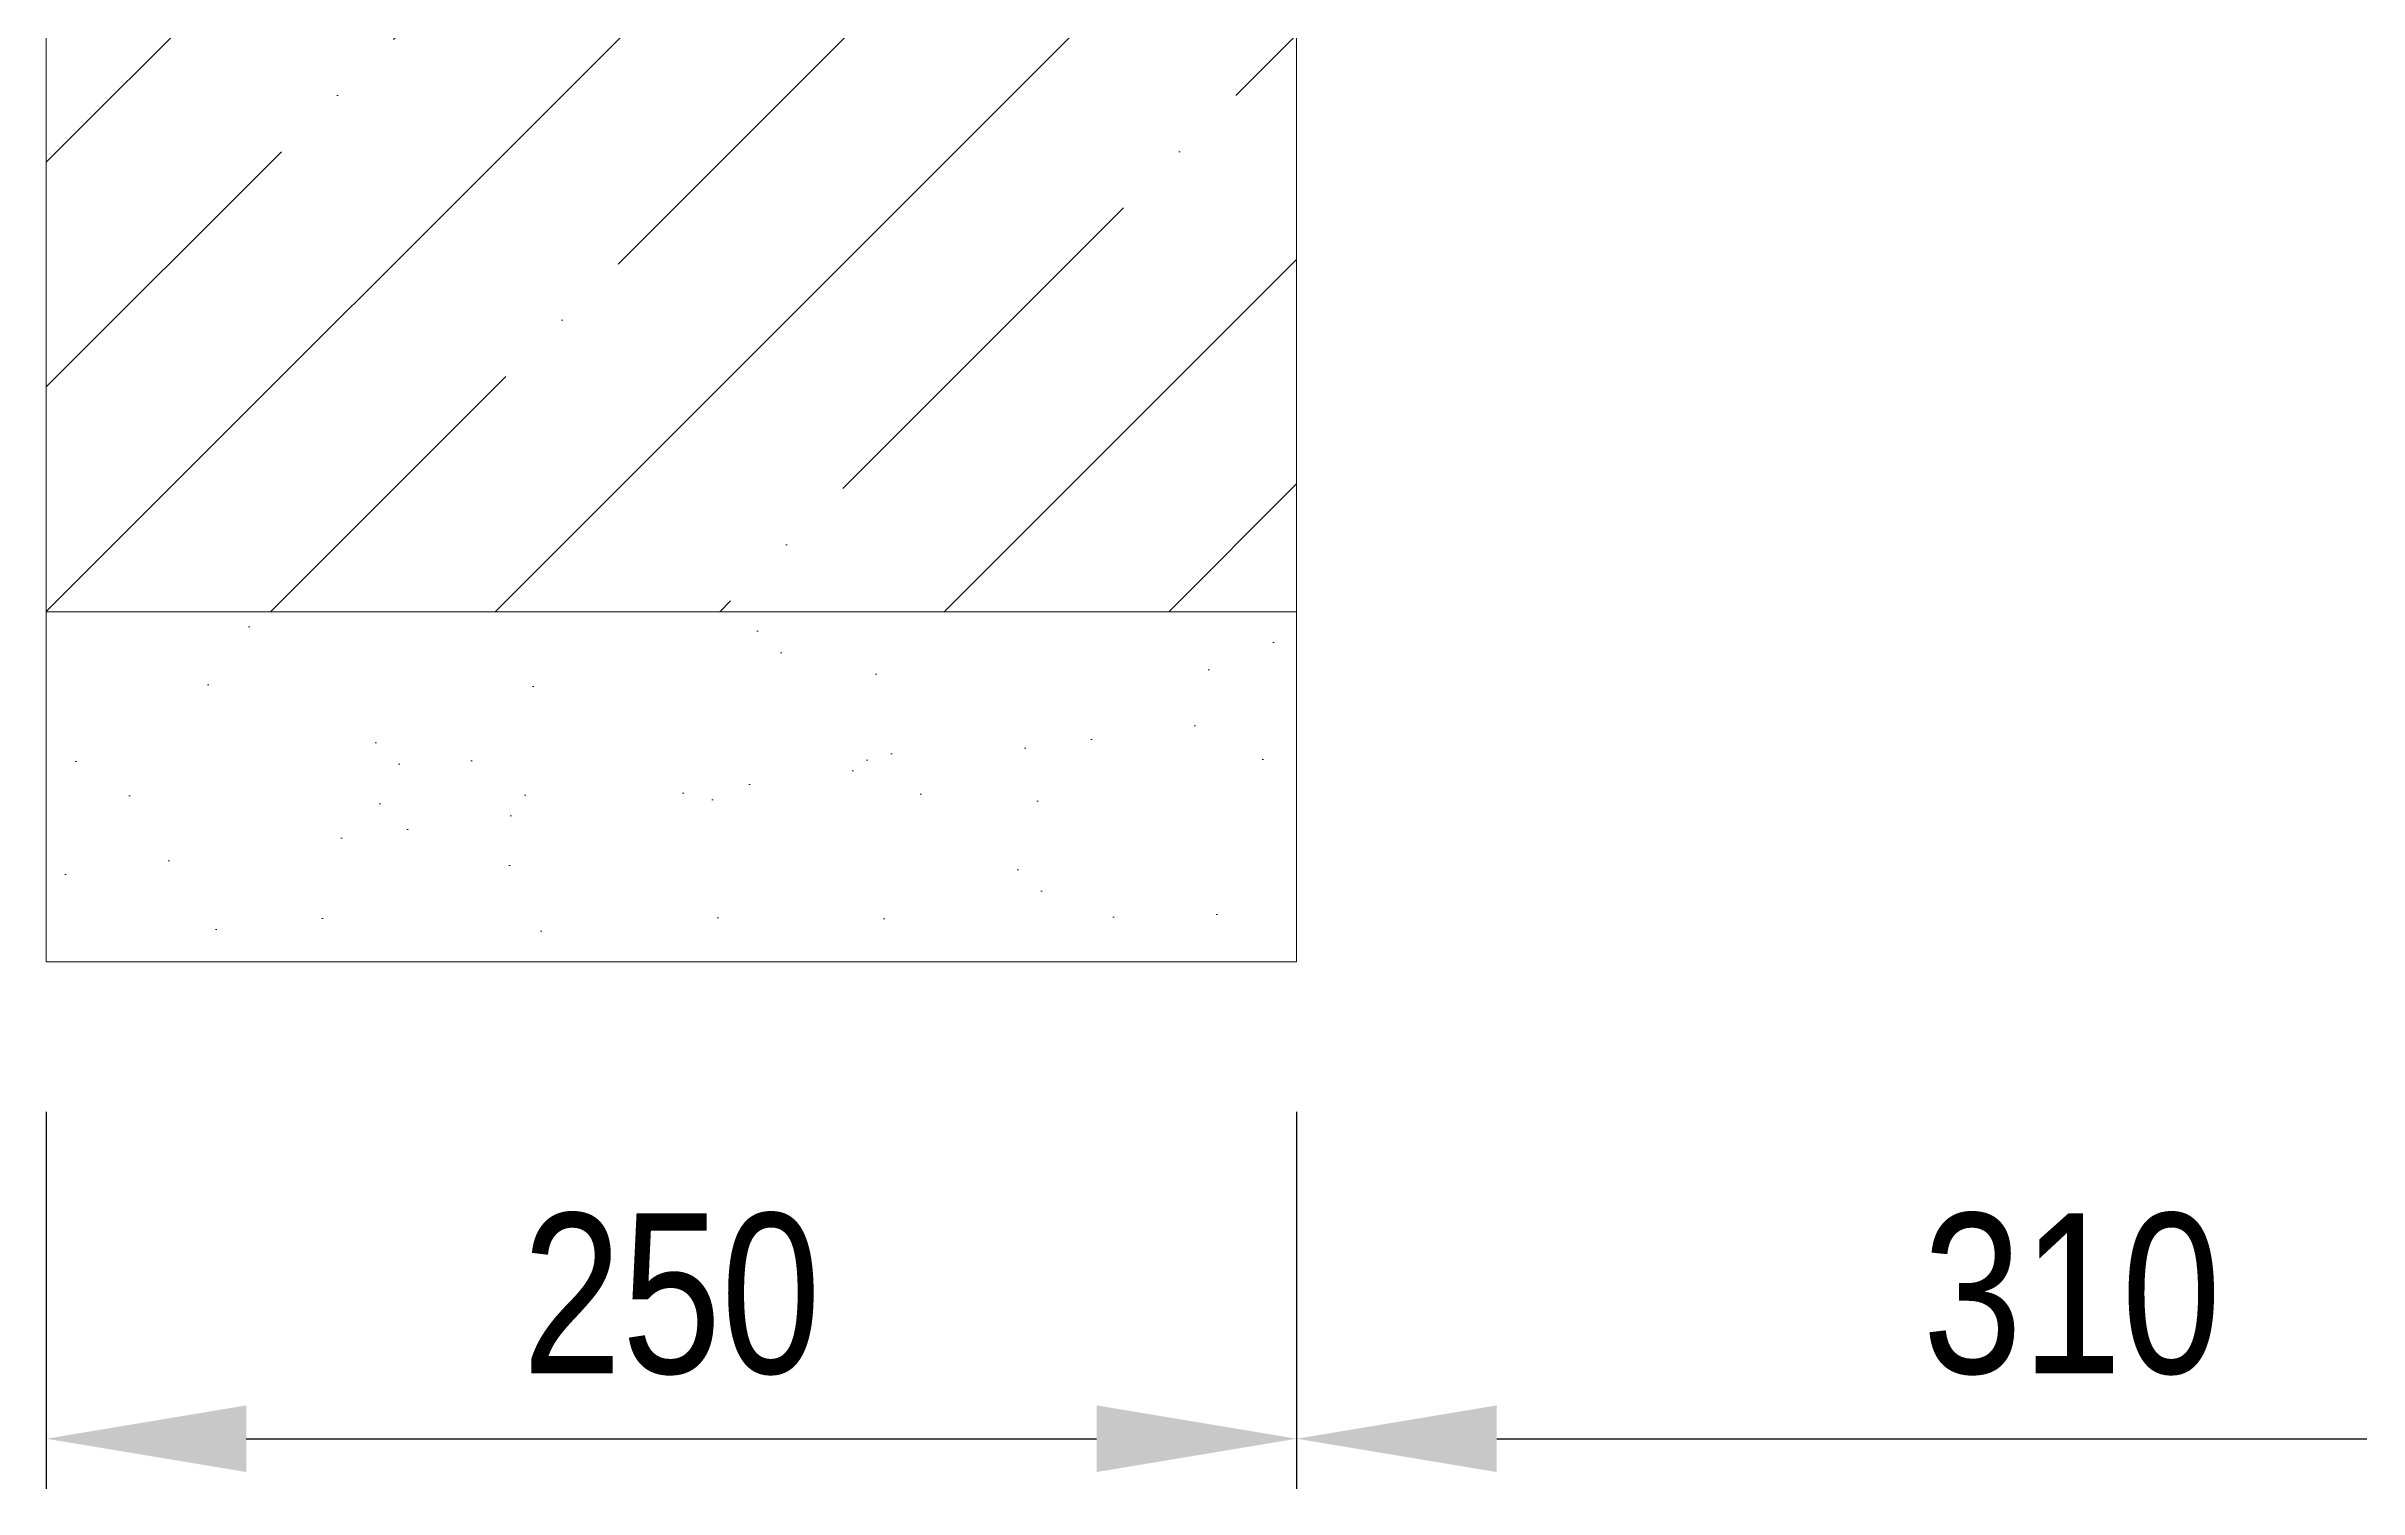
# Model space of a CAD drawing. Header units: millimetres. Extents: x 23367 to 29307, y 3383 to 7583.
# Drawn here: x 24671.2 to 25133.6, y 4559.6 to 4848 of the extents above; entities that cross this region are included whole.
import ezdxf

# ---------------------------------------------------------------- set-up
doc = ezdxf.new("R2010")
doc.units = ezdxf.units.MM
doc.header["$LTSCALE"] = 0.2
doc.layers.add('KOTY', color=3, linetype='Continuous', lineweight=9)
doc.layers.add('SRAFY', color=7, linetype='Continuous', lineweight=9, true_color=0x57595b)
doc.styles.add('SEACAD_Arial', font='arial.ttf', dxfattribs={"width": 0.8})
doc.dimstyles.new('ISO-25', dxfattribs={"dimtxt": 1.6, "dimasz": 2, "dimexe": 0.5, "dimexo": 1.5, "dimtad": 1, "dimdec": 0, "dimtxsty": 'SEACAD_Arial', "dimcen": 2, "dimadec": 0, "dimazin": 0, "dimtfac": 1, "dimtdec": 0, "dimtmove": 0, "dimatfit": 3, "dimfxl": 1, "dimarcsym": 0})

# ---------------------------------------------------------------- blocks, each defined once
blk = doc.blocks.new('*D274')
at = {"layer": 'Defpoints', "color": 0}
for p in [(24671.19, 4664.97), (24921.19, 4664.97), (24921.19, 4569.63)]:
    blk.add_point(p, dxfattribs=at)
at = {"layer": 'KOTY', "color": 0, "lineweight": -2}
for p, q in [((24671.19, 4634.97), (24671.19, 4559.63)), ((24921.19, 4634.97), (24921.19, 4559.63)), ((24711.19, 4569.63), (24881.19, 4569.63))]:
    blk.add_line(p, q, dxfattribs=at)
at = {"layer": 'KOTY', "color": 0}
for points in [[(24711.19, 4576.3), (24711.19, 4562.97), (24671.19, 4569.63)], [(24881.19, 4562.97), (24881.19, 4576.3), (24921.19, 4569.63)]]:
    blk.add_solid(points, dxfattribs=at)
at = {"layer": 'KOTY', "color": 0, "insert": (24796.19, 4598.47), "char_height": 32, "attachment_point": 5, "style": 'SEACAD_Arial'}
blk.add_mtext('250', dxfattribs=at)
blk = doc.blocks.new('*D273')
at = {"layer": 'Defpoints', "color": 0}
for p in [(24921.19, 4664.97), (25231.19, 4664.97), (25231.19, 4569.63)]:
    blk.add_point(p, dxfattribs=at)
at = {"layer": 'KOTY', "color": 0, "lineweight": -2}
for p, q in [((24921.19, 4634.97), (24921.19, 4559.63)), ((25231.19, 4634.97), (25231.19, 4559.63)), ((24961.19, 4569.63), (25191.19, 4569.63))]:
    blk.add_line(p, q, dxfattribs=at)
at = {"layer": 'KOTY', "color": 0}
for points in [[(24961.19, 4576.3), (24961.19, 4562.97), (24921.19, 4569.63)], [(25191.19, 4562.97), (25191.19, 4576.3), (25231.19, 4569.63)]]:
    blk.add_solid(points, dxfattribs=at)
at = {"layer": 'KOTY', "color": 0, "insert": (25076.19, 4598.47), "char_height": 32, "attachment_point": 5, "style": 'SEACAD_Arial'}
blk.add_mtext('310', dxfattribs=at)

msp = doc.modelspace()

# ---------------------------------------------------------------- hatches: boundary and pattern name
at = {"layer": 'SRAFY'}
h = msp.add_hatch(dxfattribs=at)
h.set_pattern_fill('ANSI35', color=256, scale=10, style=0)
h.paths.add_polyline_path([(24671.19, 5034.97), (24921.19, 5034.97), (24921.19, 4734.97), (24671.19, 4734.97)])
h.paths.add_polyline_path([(25231.19, 5034.97), (25481.19, 5034.97), (25481.19, 4734.97), (25231.19, 4734.97)])
h = msp.add_hatch(dxfattribs=at)
h.set_pattern_fill('AR-SAND', color=256)
h.set_pattern_definition([(37.5, (23182.144, 3302.08), (-1.6, 48.9413), [0, -38.608, 0, -43.18, 0, -41.275]), (7.5, (23182.144, 3302.08), (44.9523, 71.6825), [0, -20.828, 0, -34.798, 0, -13.335]), (327.5, (23150.9, 3302.08), (79.0992, 0.1437), [0, -12.7, 0, -45.72, 0, -59.69]), (317.5, (23150.9, 3302.08), (76.3556, 22.293), [0, -6.35, 0, -29.972, 0, -34.29])])
h.paths.add_polyline_path([(24671.19, 4734.97), (24921.19, 4734.97), (24921.19, 4664.97), (24671.19, 4664.97)])

# ---------------------------------------------------------------- linework, layer by layer
at = {"layer": 'SRAFY', "elevation": 59}
for points in [[(24796.19, 5034.97), (24671.19, 5034.97), (24671.19, 4734.97), (24796.19, 4734.97)], [(24796.19, 5034.97), (24921.19, 5034.97), (24921.19, 4734.97), (24796.19, 4734.97)]]:
    msp.add_lwpolyline(points, dxfattribs=at)
msp.add_lwpolyline([(24671.19, 4734.97), (24921.19, 4734.97), (24921.19, 4664.97), (24671.19, 4664.97)], close=True, dxfattribs=at)

# ---------------------------------------------------------------- dimensions: what is measured, and where the dimension line sits
at = {"layer": 'KOTY'}
for base, p1, p2, picture, middle in [((24921.19, 4569.63), (24671.19, 4664.97, 59), (24921.19, 4664.97, 59), '*D274', (24796.19, 4598.47)), ((25231.19, 4569.63), (24921.19, 4664.97, 59), (25231.19, 4664.97, 59), '*D273', (25076.19, 4598.47))]:
    dim = msp.add_linear_dim(base=base, p1=p1, p2=p2, dimstyle='ISO-25', override={"dimlfac": 1, "dimtxsty": 'SEACAD_Arial', "dimsah": 1, "dimtolj": 0}, dxfattribs=at)
    dim.commit()
    dim.dimension.update_dxf_attribs({"geometry": picture, "text_midpoint": middle})

doc.saveas('drawing.dxf')
